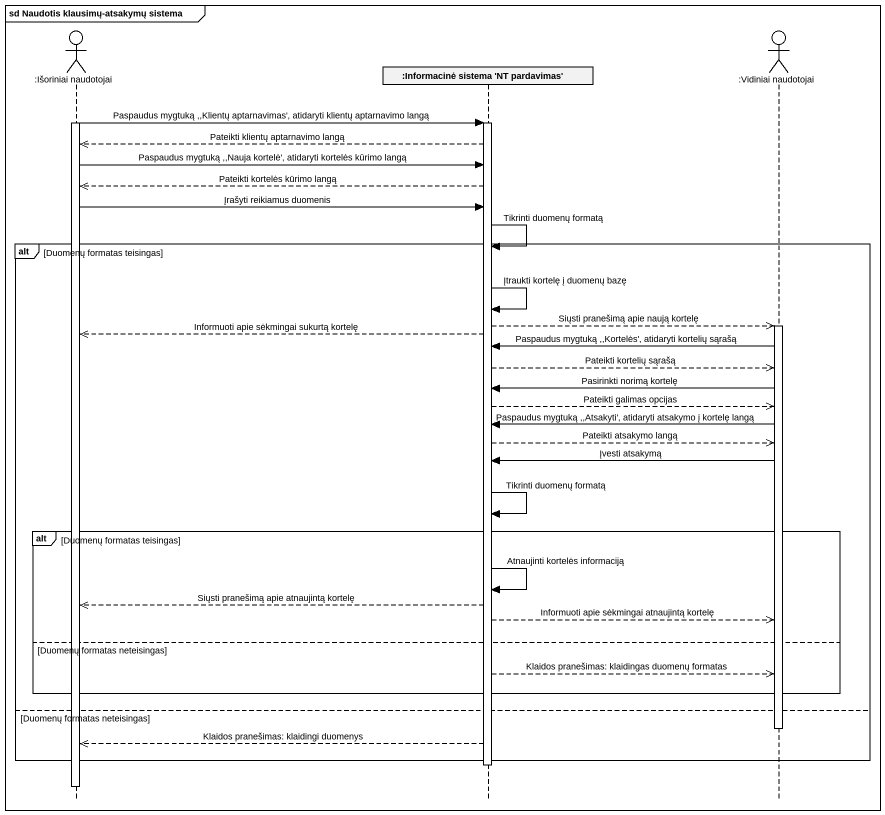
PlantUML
@startuml
mainframe sd Naudotis klausimų-atsakymų sistema
hide footbox
actor ":Išoriniai naudotojai" as Išoriniai_naudotojai
participant ":Informacinė sistema 'NT pardavimas'" as Informacinė_sistema_NT
actor ":Vidiniai naudotojai" as Vidiniai_naudotojai

activate Išoriniai_naudotojai
Išoriniai_naudotojai -> Informacinė_sistema_NT : Paspaudus mygtuką ,,Klientų aptarnavimas', atidaryti klientų aptarnavimo langą
activate Informacinė_sistema_NT
Informacinė_sistema_NT -->> Išoriniai_naudotojai : Pateikti klientų aptarnavimo langą
Išoriniai_naudotojai -> Informacinė_sistema_NT : Paspaudus mygtuką ,,Nauja kortelė', atidaryti kortelės kūrimo langą
Informacinė_sistema_NT -->> Išoriniai_naudotojai : Pateikti kortelės kūrimo langą
Išoriniai_naudotojai -> Informacinė_sistema_NT : Įrašyti reikiamus duomenis
alt Duomenų formatas teisingas
  Informacinė_sistema_NT -> Informacinė_sistema_NT : Tikrinti duomenų formatą
  Informacinė_sistema_NT -> Informacinė_sistema_NT : Įtraukti kortelę į duomenų bazę
  Informacinė_sistema_NT -->> Vidiniai_naudotojai : Siųsti pranešimą apie naują kortelę
  activate Vidiniai_naudotojai
  Informacinė_sistema_NT -->> Išoriniai_naudotojai : Informuoti apie sėkmingai sukurtą kortelę
  Vidiniai_naudotojai -> Informacinė_sistema_NT : Paspaudus mygtuką ,,Kortelės', atidaryti kortelių sąrašą
  Informacinė_sistema_NT -->> Vidiniai_naudotojai : Pateikti kortelių sąrašą
  Vidiniai_naudotojai -> Informacinė_sistema_NT : Pasirinkti norimą kortelę
  Informacinė_sistema_NT -->> Vidiniai_naudotojai : Pateikti galimas opcijas
  Vidiniai_naudotojai -> Informacinė_sistema_NT : Paspaudus mygtuką ,,Atsakyti', atidaryti atsakymo į kortelę langą
  Informacinė_sistema_NT -->> Vidiniai_naudotojai : Pateikti atsakymo langą
  Vidiniai_naudotojai -> Informacinė_sistema_NT : Įvesti atsakymą
  Informacinė_sistema_NT -> Informacinė_sistema_NT : Tikrinti duomenų formatą
  alt Duomenų formatas teisingas
    Informacinė_sistema_NT -> Informacinė_sistema_NT : Atnaujinti kortelės informaciją
    Informacinė_sistema_NT -->> Išoriniai_naudotojai : Siųsti pranešimą apie atnaujintą kortelę
    Informacinė_sistema_NT -->> Vidiniai_naudotojai : Informuoti apie sėkmingai atnaujintą kortelę
  else Duomenų formatas neteisingas
    Informacinė_sistema_NT -->> Vidiniai_naudotojai : Klaidos pranešimas: klaidingas duomenų formatas
  end
else Duomenų formatas neteisingas
  deactivate Vidiniai_naudotojai
  Informacinė_sistema_NT -->> Išoriniai_naudotojai : Klaidos pranešimas: klaidingi duomenys
end
deactivate Informacinė_sistema_NT
deactivate Išoriniai_naudotojai
@enduml
